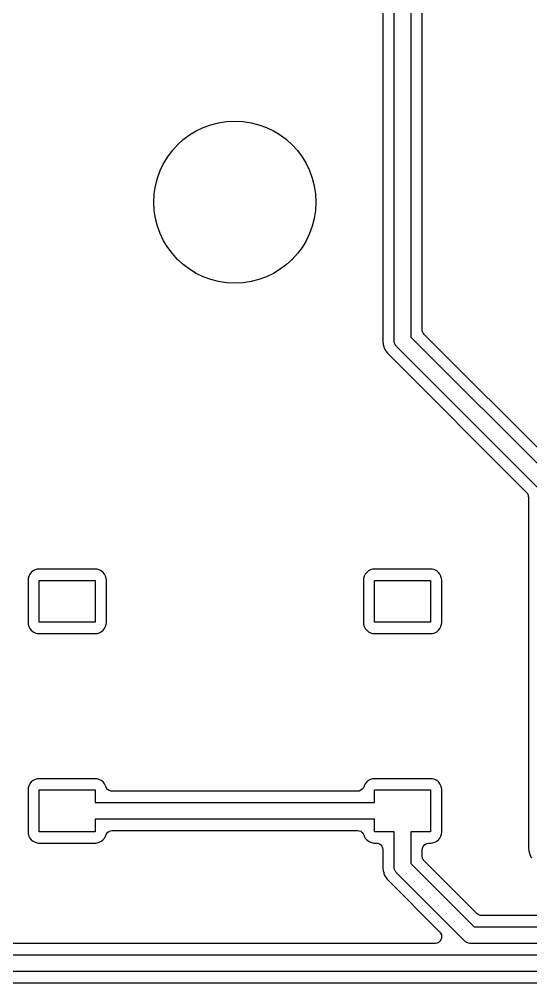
# Model space of a CAD drawing. Header units: millimetres. Extents: x 88 to 236, y -149 to -88.
# Drawn here: x 216.2 to 225.35, y -127.62 to -110.38 of the extents above; entities that cross this region are included whole.
import ezdxf

# ---------------------------------------------------------------- set-up
doc = ezdxf.new("R2010")
doc.units = ezdxf.units.MM
doc.layers.add('F.Cu', color=13, linetype='CONTINUOUS', true_color=0xc83434)

msp = doc.modelspace()

# ---------------------------------------------------------------- linework, layer by layer
at = {"layer": 'F.Cu', "linetype": 'CONTINUOUS'}
for p, q in [((222.91, -116.13), (222.91, -106.92)), ((223.21, -106.92), (223.21, -116.067868)), ((222.7095, -107.2445), (222.7095, -116.152973)), ((223.4105, -111.368368), (223.4105, -107.2445)), ((223.4105, -115.933456), (223.4105, -111.368368)), ((223.410561, -115.937351), (223.4105, -115.933456)), ((223.415424, -115.968051), (223.410561, -115.937351)), ((223.427768, -115.996577), (223.415424, -115.968051)), ((223.446819, -116.021137), (223.427768, -115.996577)), ((225.891598, -118.465916), (223.446819, -116.021137)), ((222.7095, -116.152973), (222.714856, -116.193662)), ((222.714856, -116.193662), (222.715497, -116.198526)), ((222.715497, -116.198526), (222.727389, -116.242906)), ((222.910722, -116.144703), (222.91, -116.13)), ((222.916459, -116.173543), (222.910722, -116.144703)), ((222.927712, -116.20071), (222.916459, -116.173543)), ((222.943608, -116.2245), (222.927712, -116.20071)), ((223.21, -116.067868), (225.766066, -118.623934)), ((222.727389, -116.242906), (222.744972, -116.285355)), ((222.744972, -116.285355), (222.761785, -116.314478)), ((222.761785, -116.314478), (222.767942, -116.325142)), ((222.767942, -116.325142), (222.795917, -116.361599)), ((222.795917, -116.361599), (225.273181, -118.838863)), ((222.944048, -116.225159), (222.943608, -116.2245)), ((222.953934, -116.236066), (222.944048, -116.225159)), ((225.51, -118.792132), (222.953934, -116.236066)), ((225.273181, -118.838863), (225.292232, -118.863423)), ((225.292232, -118.863423), (225.304576, -118.891949)), ((225.304576, -118.891949), (225.309439, -118.922649)), ((225.309439, -118.922649), (225.3095, -118.926544)), ((225.3095, -118.926544), (225.3095, -125.212973)), ((216.372845, -120.345241), (216.361626, -120.384446)), ((216.372848, -120.345234), (216.372845, -120.345241)), ((216.391723, -120.309099), (216.372848, -120.345234)), ((216.391728, -120.309091), (216.391723, -120.309099)), ((216.417492, -120.277494), (216.391728, -120.309091)), ((216.417494, -120.277492), (216.417492, -120.277494)), ((216.449091, -120.251728), (216.417494, -120.277492)), ((216.449099, -120.251723), (216.449091, -120.251728)), ((216.485234, -120.232848), (216.449099, -120.251723)), ((216.485241, -120.232845), (216.485234, -120.232848)), ((216.524446, -120.221626), (216.485241, -120.232845)), ((216.548368, -120.2195), (216.524446, -120.221626)), ((216.54837, -120.2195), (216.548368, -120.2195)), ((217.57163, -120.2195), (216.54837, -120.2195)), ((217.571631, -120.2195), (217.57163, -120.2195)), ((217.595554, -120.221626), (217.571631, -120.2195)), ((217.595555, -120.221627), (217.595552, -120.221626)), ((217.595552, -120.221626), (217.595554, -120.221626)), ((217.634759, -120.232845), (217.595555, -120.221627)), ((217.634763, -120.232847), (217.634759, -120.232845)), ((217.634765, -120.232848), (217.634763, -120.232847)), ((217.6709, -120.251723), (217.634765, -120.232848)), ((217.670908, -120.251728), (217.6709, -120.251723)), ((217.702505, -120.277492), (217.670908, -120.251728)), ((217.702507, -120.277494), (217.702505, -120.277492)), ((217.728271, -120.309091), (217.702507, -120.277494)), ((217.728273, -120.309095), (217.728271, -120.309091)), ((217.728275, -120.309097), (217.728273, -120.309095)), ((217.747155, -120.345241), (217.728275, -120.309097)), ((217.758373, -120.384445), (217.747155, -120.345241)), ((222.372845, -120.345241), (222.361626, -120.384446)), ((222.372848, -120.345234), (222.372845, -120.345241)), ((222.391723, -120.309099), (222.372848, -120.345234)), ((222.391728, -120.309091), (222.391723, -120.309099)), ((222.417492, -120.277494), (222.391728, -120.309091)), ((222.417494, -120.277492), (222.417492, -120.277494)), ((222.449091, -120.251728), (222.417494, -120.277492)), ((222.449099, -120.251723), (222.449091, -120.251728)), ((222.485234, -120.232848), (222.449099, -120.251723)), ((222.485241, -120.232845), (222.485234, -120.232848)), ((222.524446, -120.221626), (222.485241, -120.232845)), ((222.548368, -120.2195), (222.524446, -120.221626)), ((222.54837, -120.2195), (222.548368, -120.2195)), ((223.57163, -120.2195), (222.54837, -120.2195)), ((223.571631, -120.2195), (223.57163, -120.2195)), ((223.595554, -120.221626), (223.571631, -120.2195)), ((223.595555, -120.221627), (223.595552, -120.221626)), ((223.595552, -120.221626), (223.595554, -120.221626)), ((223.634759, -120.232845), (223.595555, -120.221627)), ((223.634763, -120.232847), (223.634759, -120.232845)), ((223.634765, -120.232848), (223.634763, -120.232847)), ((223.6709, -120.251723), (223.634765, -120.232848)), ((223.670908, -120.251728), (223.6709, -120.251723)), ((223.702505, -120.277492), (223.670908, -120.251728)), ((223.702507, -120.277494), (223.702505, -120.277492)), ((223.728271, -120.309091), (223.702507, -120.277494)), ((223.728273, -120.309095), (223.728271, -120.309091)), ((223.728275, -120.309097), (223.728273, -120.309095)), ((223.747155, -120.345241), (223.728275, -120.309097)), ((223.758373, -120.384445), (223.747155, -120.345241)), ((216.361626, -120.384446), (216.3595, -120.408368)), ((216.3595, -120.408368), (216.3595, -121.181631)), ((216.56, -121.17), (216.56, -120.42)), ((216.56, -120.42), (217.56, -120.42)), ((217.56, -120.42), (217.56, -121.17)), ((217.7605, -120.408368), (217.758373, -120.384445)), ((217.7605, -120.40837), (217.7605, -120.408368)), ((217.7605, -121.18163), (217.7605, -120.40837)), ((222.361626, -120.384446), (222.3595, -120.408368)), ((222.3595, -120.408368), (222.3595, -121.181631)), ((222.56, -121.17), (222.56, -120.42)), ((222.56, -120.42), (223.56, -120.42)), ((223.56, -120.42), (223.56, -121.17)), ((223.7605, -120.40837), (223.758373, -120.384445)), ((223.7605, -121.18163), (223.7605, -120.40837)), ((216.3595, -121.181631), (216.361626, -121.205553)), ((216.361626, -121.205553), (216.372845, -121.244758)), ((217.56, -121.17), (216.56, -121.17)), ((217.747155, -121.244759), (217.758373, -121.205555)), ((217.758373, -121.205555), (217.7605, -121.18163)), ((222.3595, -121.181631), (222.361626, -121.205553)), ((222.361626, -121.205553), (222.372845, -121.244758)), ((223.56, -121.17), (222.56, -121.17)), ((223.747155, -121.244759), (223.758373, -121.205555)), ((223.758373, -121.205555), (223.7605, -121.18163)), ((216.372845, -121.244758), (216.372848, -121.244765)), ((216.372848, -121.244765), (216.391723, -121.2809)), ((216.391723, -121.2809), (216.391728, -121.280908)), ((216.391728, -121.280908), (216.417492, -121.312505)), ((216.417492, -121.312505), (216.417494, -121.312507)), ((216.417494, -121.312507), (216.449091, -121.338271)), ((216.449091, -121.338271), (216.449095, -121.338273)), ((216.449095, -121.338273), (216.449097, -121.338275)), ((216.449097, -121.338275), (216.485241, -121.357155)), ((216.485241, -121.357155), (216.524445, -121.368373)), ((216.524445, -121.368373), (216.54837, -121.3705)), ((216.54837, -121.3705), (216.548378, -121.3705)), ((216.548378, -121.3705), (217.571622, -121.3705)), ((217.571622, -121.3705), (217.57163, -121.3705)), ((217.57163, -121.3705), (217.595555, -121.368373)), ((217.595555, -121.368373), (217.634759, -121.357155)), ((217.634759, -121.357155), (217.670903, -121.338275)), ((217.670903, -121.338275), (217.702506, -121.312506)), ((217.702506, -121.312506), (217.728275, -121.280903)), ((217.728275, -121.280903), (217.747155, -121.244759)), ((222.372845, -121.244758), (222.372848, -121.244765)), ((222.372848, -121.244765), (222.391723, -121.2809)), ((222.391723, -121.2809), (222.391728, -121.280908)), ((222.391728, -121.280908), (222.417492, -121.312505)), ((222.417492, -121.312505), (222.417494, -121.312507)), ((222.417494, -121.312507), (222.449091, -121.338271)), ((222.449091, -121.338271), (222.449095, -121.338273)), ((222.449095, -121.338273), (222.449097, -121.338275)), ((222.449097, -121.338275), (222.485241, -121.357155)), ((222.485241, -121.357155), (222.524445, -121.368373)), ((222.524445, -121.368373), (222.54837, -121.3705)), ((222.54837, -121.3705), (222.548378, -121.3705)), ((222.548378, -121.3705), (223.571622, -121.3705)), ((223.571622, -121.3705), (223.57163, -121.3705)), ((223.57163, -121.3705), (223.595555, -121.368373)), ((223.595555, -121.368373), (223.634759, -121.357155)), ((223.634759, -121.357155), (223.670903, -121.338275)), ((223.670903, -121.338275), (223.702506, -121.312506)), ((223.702506, -121.312506), (223.728275, -121.280903)), ((223.728275, -121.280903), (223.747155, -121.244759)), ((216.524446, -123.971626), (216.485241, -123.982845)), ((216.548368, -123.9695), (216.524446, -123.971626)), ((216.54837, -123.9695), (216.548368, -123.9695)), ((217.57163, -123.9695), (216.54837, -123.9695)), ((217.571631, -123.9695), (217.57163, -123.9695)), ((217.595554, -123.971626), (217.571631, -123.9695)), ((217.595555, -123.971627), (217.595552, -123.971626)), ((217.595552, -123.971626), (217.595554, -123.971626)), ((217.634759, -123.982845), (217.595555, -123.971627)), ((222.524446, -123.971626), (222.485241, -123.982845)), ((222.548368, -123.9695), (222.524446, -123.971626)), ((222.54837, -123.9695), (222.548368, -123.9695)), ((223.57163, -123.9695), (222.54837, -123.9695)), ((223.571631, -123.9695), (223.57163, -123.9695)), ((223.595554, -123.971626), (223.571631, -123.9695)), ((223.595555, -123.971627), (223.595552, -123.971626)), ((223.595552, -123.971626), (223.595554, -123.971626)), ((223.634759, -123.982845), (223.595555, -123.971627)), ((216.361626, -124.134446), (216.3595, -124.158368)), ((216.372845, -124.095241), (216.361626, -124.134446)), ((216.372848, -124.095234), (216.372845, -124.095241)), ((216.391723, -124.059099), (216.372848, -124.095234)), ((216.391728, -124.059091), (216.391723, -124.059099)), ((216.417492, -124.027494), (216.391728, -124.059091)), ((216.417494, -124.027492), (216.417492, -124.027494)), ((216.449091, -124.001728), (216.417494, -124.027492)), ((216.449099, -124.001723), (216.449091, -124.001728)), ((216.485234, -123.982848), (216.449099, -124.001723)), ((216.485241, -123.982845), (216.485234, -123.982848)), ((217.634763, -123.982847), (217.634759, -123.982845)), ((217.634765, -123.982848), (217.634763, -123.982847)), ((217.6709, -124.001723), (217.634765, -123.982848)), ((217.670908, -124.001728), (217.6709, -124.001723)), ((217.702505, -124.027492), (217.670908, -124.001728)), ((217.702507, -124.027494), (217.702505, -124.027492)), ((217.728271, -124.059091), (217.702507, -124.027494)), ((217.728273, -124.059095), (217.728271, -124.059091)), ((217.728275, -124.059097), (217.728273, -124.059095)), ((217.747155, -124.095241), (217.728275, -124.059097)), ((217.747156, -124.095246), (217.747155, -124.095241)), ((217.749838, -124.104616), (217.747156, -124.095246)), ((217.751121, -124.108818), (217.749838, -124.104616)), ((217.764355, -124.136943), (217.751121, -124.108818)), ((217.784168, -124.160892), (217.764355, -124.136943)), ((222.357933, -124.133192), (222.338981, -124.157828)), ((222.370162, -124.104616), (222.357933, -124.133192)), ((222.372843, -124.095246), (222.370162, -124.104616)), ((222.372848, -124.095234), (222.372843, -124.095246)), ((222.391723, -124.059099), (222.372848, -124.095234)), ((222.391728, -124.059091), (222.391723, -124.059099)), ((222.417492, -124.027494), (222.391728, -124.059091)), ((222.417494, -124.027492), (222.417492, -124.027494)), ((222.449091, -124.001728), (222.417494, -124.027492)), ((222.449099, -124.001723), (222.449091, -124.001728)), ((222.485234, -123.982848), (222.449099, -124.001723)), ((222.485241, -123.982845), (222.485234, -123.982848)), ((223.634763, -123.982847), (223.634759, -123.982845)), ((223.634765, -123.982848), (223.634763, -123.982847)), ((223.6709, -124.001723), (223.634765, -123.982848)), ((223.670908, -124.001728), (223.6709, -124.001723)), ((223.702505, -124.027492), (223.670908, -124.001728)), ((223.702507, -124.027494), (223.702505, -124.027492)), ((223.728271, -124.059091), (223.702507, -124.027494)), ((223.728273, -124.059095), (223.728271, -124.059091)), ((223.728275, -124.059097), (223.728273, -124.059095)), ((223.747155, -124.095241), (223.728275, -124.059097)), ((223.758373, -124.134445), (223.747155, -124.095241)), ((223.7605, -124.15837), (223.758373, -124.134445)), ((216.3595, -124.158368), (216.3595, -124.931631)), ((216.56, -124.92), (216.56, -124.17)), ((216.56, -124.17), (217.56, -124.17)), ((217.56, -124.17), (217.56, -124.395)), ((217.809315, -124.179162), (217.784168, -124.160892)), ((217.838214, -124.190604), (217.809315, -124.179162)), ((217.869052, -124.1945), (217.838214, -124.190604)), ((222.250948, -124.1945), (217.869052, -124.1945)), ((222.255341, -124.194422), (222.250948, -124.1945)), ((222.286021, -124.189437), (222.255341, -124.194422)), ((222.314497, -124.176978), (222.286021, -124.189437)), ((222.338981, -124.157828), (222.314497, -124.176978)), ((222.56, -124.395), (222.56, -124.17)), ((222.56, -124.17), (223.56, -124.17)), ((223.56, -124.17), (223.56, -124.92)), ((223.7605, -124.93163), (223.7605, -124.15837)), ((217.56, -124.395), (222.56, -124.395)), ((222.56, -124.695), (217.56, -124.695)), ((217.56, -124.695), (217.56, -124.92)), ((222.56, -124.92), (222.56, -124.695)), ((216.3595, -124.931631), (216.361626, -124.955553)), ((216.361626, -124.955553), (216.368347, -124.979042)), ((216.368347, -124.979042), (216.372843, -124.994753)), ((216.372843, -124.994753), (216.372845, -124.994758)), ((216.372845, -124.994758), (216.372848, -124.994765)), ((216.372848, -124.994765), (216.391723, -125.0309)), ((217.56, -124.92), (216.56, -124.92)), ((217.728275, -125.030903), (217.747155, -124.994759)), ((217.747155, -124.994759), (217.749838, -124.985384)), ((217.749838, -124.985384), (217.762067, -124.956808)), ((217.762067, -124.956808), (217.781019, -124.932172)), ((217.781019, -124.932172), (217.805503, -124.913022)), ((217.805503, -124.913022), (217.833979, -124.900563)), ((217.833979, -124.900563), (217.864659, -124.895578)), ((217.864659, -124.895578), (217.869052, -124.8955)), ((217.869052, -124.8955), (222.250948, -124.8955)), ((222.250948, -124.8955), (222.281786, -124.899396)), ((222.281786, -124.899396), (222.310685, -124.910838)), ((222.310685, -124.910838), (222.335832, -124.929108)), ((222.335832, -124.929108), (222.355645, -124.953057)), ((222.355645, -124.953057), (222.368879, -124.981182)), ((222.368879, -124.981182), (222.370162, -124.985384)), ((222.370162, -124.985384), (222.372843, -124.994753)), ((222.372843, -124.994753), (222.372845, -124.994759)), ((222.372845, -124.994759), (222.372847, -124.994763)), ((222.372847, -124.994763), (222.372848, -124.994765)), ((222.372848, -124.994765), (222.391723, -125.0309)), ((222.91, -124.92), (222.56, -124.92)), ((222.91, -125.55), (222.91, -124.92)), ((223.56, -124.92), (223.21, -124.92)), ((223.21, -124.92), (223.21, -125.487868)), ((223.728275, -125.030903), (223.747155, -124.994759)), ((223.747155, -124.994759), (223.758373, -124.955555)), ((223.758373, -124.955555), (223.7605, -124.93163)), ((216.391723, -125.0309), (216.391728, -125.030908)), ((216.391728, -125.030908), (216.417492, -125.062505)), ((216.417492, -125.062505), (216.417494, -125.062507)), ((216.417494, -125.062507), (216.449091, -125.088271)), ((216.449091, -125.088271), (216.449095, -125.088273)), ((216.449095, -125.088273), (216.449097, -125.088275)), ((216.449097, -125.088275), (216.485241, -125.107155)), ((216.485241, -125.107155), (216.524445, -125.118373)), ((216.524445, -125.118373), (216.54837, -125.1205)), ((216.54837, -125.1205), (216.548378, -125.1205)), ((216.548378, -125.1205), (217.571622, -125.1205)), ((217.571622, -125.1205), (217.57163, -125.1205)), ((217.57163, -125.1205), (217.595555, -125.118373)), ((217.595555, -125.118373), (217.634759, -125.107155)), ((217.634759, -125.107155), (217.670903, -125.088275)), ((217.670903, -125.088275), (217.702506, -125.062506)), ((217.702506, -125.062506), (217.70671, -125.057351)), ((217.70671, -125.057351), (217.728271, -125.030908)), ((217.728271, -125.030907), (217.728275, -125.030903)), ((217.728271, -125.030908), (217.728271, -125.030907)), ((222.391723, -125.0309), (222.391728, -125.030908)), ((222.391728, -125.030908), (222.417492, -125.062505)), ((222.417492, -125.062505), (222.417494, -125.062507)), ((222.417494, -125.062507), (222.449091, -125.088271)), ((222.449091, -125.088271), (222.449095, -125.088273)), ((222.449095, -125.088273), (222.449097, -125.088275)), ((222.449097, -125.088275), (222.485241, -125.107155)), ((222.485241, -125.107155), (222.524445, -125.118373)), ((222.524445, -125.118373), (222.54837, -125.1205)), ((222.54837, -125.1205), (222.5855, -125.1205)), ((222.5855, -125.1205), (222.616338, -125.124396)), ((222.616338, -125.124396), (222.645237, -125.135838)), ((222.645237, -125.135838), (222.670384, -125.154108)), ((222.670384, -125.154108), (222.690197, -125.178057)), ((222.690197, -125.178057), (222.703431, -125.206182)), ((223.425838, -125.184763), (223.444108, -125.159616)), ((223.444108, -125.159616), (223.468057, -125.139803)), ((223.468057, -125.139803), (223.496182, -125.126569)), ((223.496182, -125.126569), (223.526714, -125.120745)), ((223.526714, -125.120745), (223.5345, -125.1205)), ((223.5345, -125.1205), (223.571622, -125.1205)), ((223.571622, -125.1205), (223.57163, -125.1205)), ((223.57163, -125.1205), (223.595555, -125.118373)), ((223.595555, -125.118373), (223.634759, -125.107155)), ((223.634759, -125.107155), (223.670903, -125.088275)), ((223.670903, -125.088275), (223.702506, -125.062506)), ((223.702506, -125.062506), (223.70671, -125.057351)), ((223.70671, -125.057351), (223.728271, -125.030908)), ((223.728271, -125.030907), (223.728275, -125.030903)), ((223.728271, -125.030908), (223.728271, -125.030907)), ((222.703431, -125.206182), (222.709255, -125.236714)), ((222.709255, -125.236714), (222.7095, -125.2445)), ((222.7095, -125.2445), (222.7095, -125.572973)), ((223.4105, -125.2445), (223.414396, -125.213662)), ((223.4105, -125.353456), (223.4105, -125.2445)), ((223.410561, -125.357351), (223.4105, -125.353456)), ((223.414396, -125.213662), (223.425838, -125.184763)), ((225.3095, -125.212973), (225.315497, -125.258526)), ((225.315497, -125.258526), (225.327389, -125.302906)), ((225.327389, -125.302906), (225.344972, -125.345355)), ((225.344972, -125.345355), (225.367944, -125.385145)), ((223.21, -125.487868), (224.342132, -126.62)), ((223.410866, -125.359279), (223.410561, -125.357351)), ((223.411478, -125.368997), (223.410866, -125.359279)), ((223.413899, -125.378429), (223.411478, -125.368997)), ((223.415424, -125.388051), (223.413899, -125.378429)), ((223.417751, -125.393428), (223.415424, -125.388051)), ((223.419208, -125.399103), (223.417751, -125.393428)), ((223.423898, -125.407635), (223.419208, -125.399103)), ((223.427768, -125.416577), (223.423898, -125.407635)), ((223.431359, -125.421207), (223.427768, -125.416577)), ((223.434182, -125.426341), (223.431359, -125.421207)), ((223.44085, -125.433442), (223.434182, -125.426341)), ((223.446819, -125.441137), (223.44085, -125.433442)), ((224.388863, -126.383181), (223.446819, -125.441137)), ((222.7095, -125.572973), (222.715496, -125.618521)), ((222.715496, -125.618521), (222.715498, -125.618532)), ((222.715498, -125.618532), (222.723379, -125.64794)), ((222.723379, -125.64794), (222.723379, -125.647942)), ((222.723379, -125.647942), (222.727386, -125.662897)), ((222.727386, -125.662897), (222.727392, -125.662915)), ((222.727392, -125.662915), (222.744967, -125.705345)), ((222.910722, -125.564703), (222.91, -125.55)), ((222.916459, -125.593543), (222.910722, -125.564703)), ((222.927712, -125.62071), (222.916459, -125.593543)), ((222.931627, -125.626569), (222.927712, -125.62071)), ((222.944048, -125.645159), (222.931627, -125.626569)), ((222.953934, -125.656066), (222.944048, -125.645159)), ((224.173934, -126.876066), (222.953934, -125.656066)), ((222.744967, -125.705345), (222.74497, -125.705351)), ((222.74497, -125.705351), (222.767777, -125.744857)), ((222.767777, -125.744857), (222.767944, -125.745145)), ((222.767944, -125.745145), (222.780037, -125.760905)), ((222.780037, -125.760905), (222.795917, -125.781599)), ((222.795917, -125.781599), (223.722137, -126.707819)), ((224.39166, -126.385892), (224.388863, -126.383181)), ((224.416807, -126.404162), (224.39166, -126.385892)), ((224.445706, -126.415604), (224.416807, -126.404162)), ((224.476544, -126.4195), (224.445706, -126.415604)), ((226.094456, -126.4195), (224.476544, -126.4195)), ((223.722137, -126.707819), (223.741188, -126.732379)), ((223.741188, -126.732379), (223.753532, -126.760905)), ((224.342132, -126.62), (229.235, -126.62)), ((223.704154, -126.898058), (223.67646, -126.912169)), ((223.72747, -126.877503), (223.704154, -126.898058)), ((223.744941, -126.851795), (223.72747, -126.877503)), ((223.75547, -126.82255), (223.744941, -126.851795)), ((223.753532, -126.760905), (223.758395, -126.791605)), ((223.758395, -126.791605), (223.75547, -126.82255)), ((224.184841, -126.885952), (224.173934, -126.876066)), ((224.209291, -126.902289), (224.184841, -126.885952)), ((224.236458, -126.913542), (224.209291, -126.902289)), ((223.634456, -126.9195), (215.586544, -126.9195)), ((223.646125, -126.91895), (223.634456, -126.9195)), ((223.67646, -126.912169), (223.646125, -126.91895)), ((224.265297, -126.919278), (224.236458, -126.913542)), ((224.28, -126.92), (224.265297, -126.919278)), ((228.685, -126.92), (224.28, -126.92)), ((215.452132, -127.12), (229.235, -127.12)), ((228.685, -127.42), (215.39, -127.42)), ((215.367027, -127.6205), (228.685, -127.6205))]:
    msp.add_line(p, q, dxfattribs=at)
at = {"layer": 'F.Cu'}
msp.add_circle((220.06, -113.65), 1.45, dxfattribs=at)

doc.saveas('drawing.dxf')
